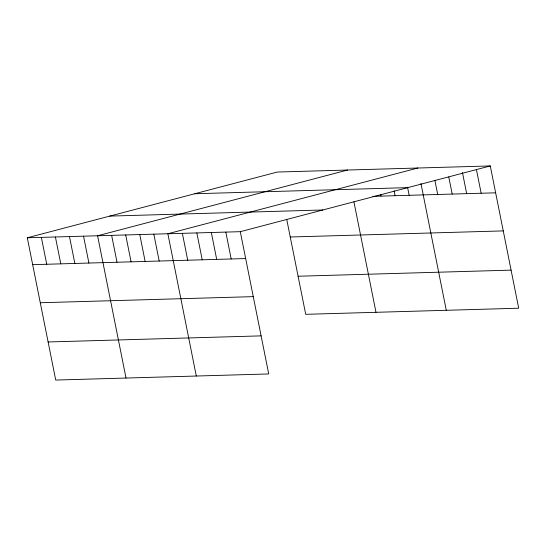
<?xml version="1.0" encoding="UTF-8"?>
<svg xmlns="http://www.w3.org/2000/svg" width="546" height="546" viewBox="0 0 546 546"><rect width="100%" height="100%" fill="white"/><g stroke="black" fill="none" stroke-linecap="round" stroke-linejoin="round"><path stroke-width="0.82" d="M27.3 237.783L240.295 231.681L268.721 373.955L55.726 380.057L27.3 237.783L277.279 172.045L490.274 165.943L518.7 308.217L305.705 314.319L286.78 219.622M347.563 170.031L97.591 235.77L126.017 378.044M417.854 168.018L167.875 233.756L196.307 376.023M240.295 231.681L490.274 165.943M194.785 193.741L407.78 187.64M372.782 196.342L495.645 192.82M109.794 216.093L322.788 209.992M290.254 237.005L503.248 230.903M32.671 264.66L245.666 258.558M298.096 276.235L511.09 270.134M40.281 302.743L253.276 296.642M48.116 341.973L261.118 335.872M476.44 169.622L481.156 193.236M462.442 172.475L466.673 193.653M448.771 176.965L452.19 194.069M434.944 180.637L437.708 194.485M420.946 183.497L446.28 310.292M407.541 187.155L409.166 195.297M394.13 190.813L395.106 195.7M380.726 194.478L381.053 196.103M353.931 201.877L375.996 312.305M225.812 232.098L231.183 258.975M211.329 232.514L216.701 259.391M196.847 232.93L202.218 259.807M182.364 233.347L187.728 260.217M153.822 234.159L159.193 261.036M139.762 234.562L145.134 261.438M125.703 234.964L131.074 261.841M111.643 235.367L117.015 262.244M83.531 236.172L88.902 263.049M69.472 236.575L74.843 263.452M55.412 236.978L60.783 263.855M41.36 237.38L46.731 264.257"/></g></svg>
